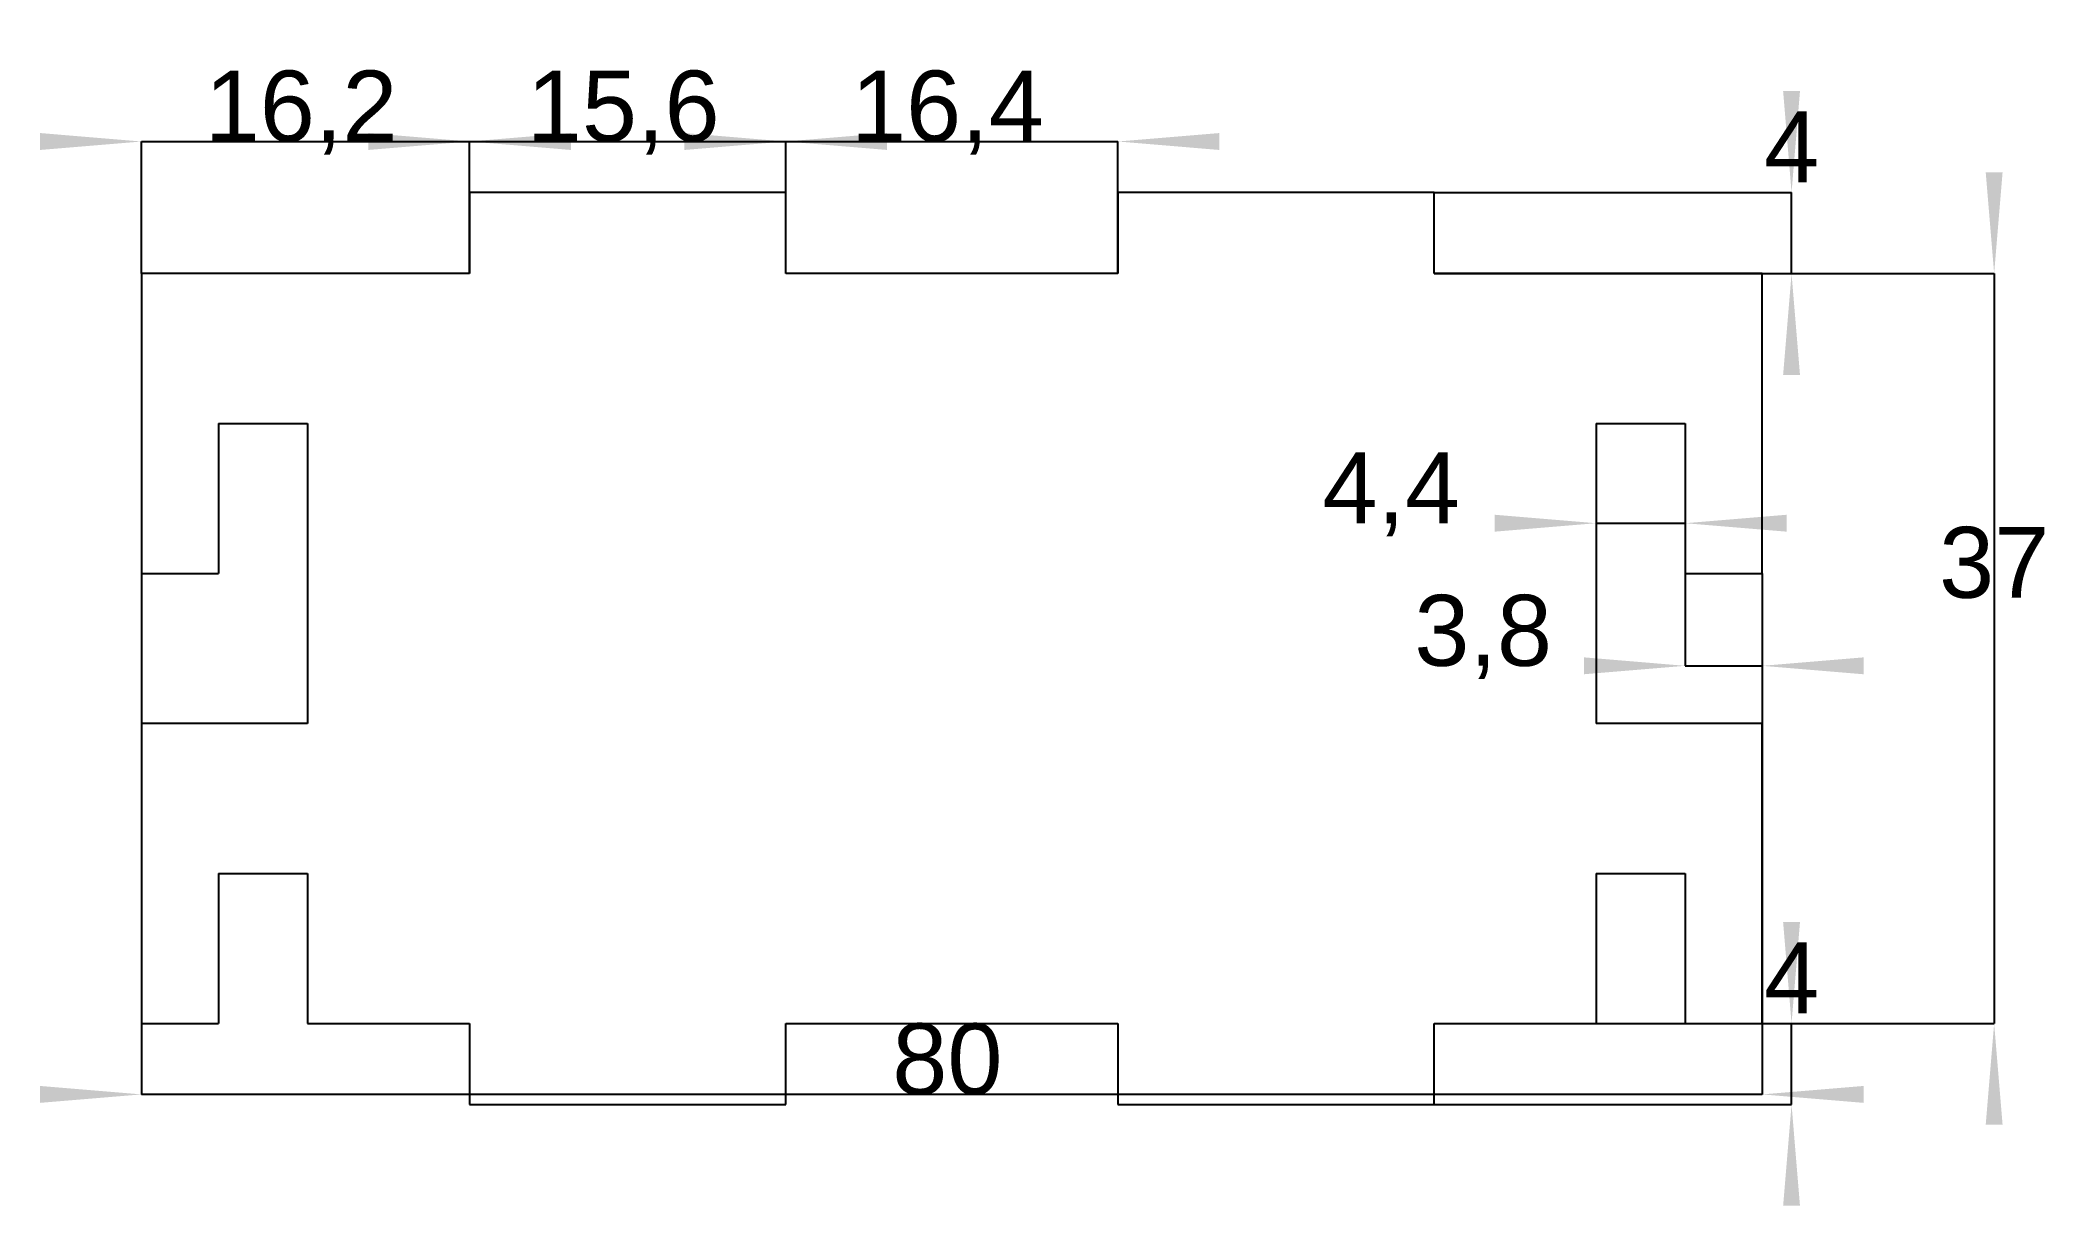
# Model space of a CAD drawing. Header units: millimetres. Extents: x 105 to 204.1, y 92.5 to 150.
import ezdxf
from ezdxf.enums import TextEntityAlignment as Align

# ---------------------------------------------------------------- set-up
doc = ezdxf.new("R2010")
doc.units = ezdxf.units.MM
doc.layers.get('0').update_dxf_attribs({"linetype": 'CONTINUOUS'})
for name, color, linetype in [('Dimension011', 7, 'CONTINUOUS'), ('Dimension012', 7, 'CONTINUOUS'), ('Dimension013', 7, 'CONTINUOUS'), ('Dimension014', 7, 'CONTINUOUS'), ('Dimension015', 7, 'CONTINUOUS'), ('Dimension016', 7, 'CONTINUOUS'), ('Dimension017', 7, 'CONTINUOUS'), ('Dimension018', 7, 'CONTINUOUS'), ('Dimension019', 7, 'CONTINUOUS'), ('View002', 7, 'CONTINUOUS')]:
    doc.layers.add(name, color=color, linetype=linetype)
doc.styles.get("Standard").update_dxf_attribs({"font": 'arial.ttf'})
doc.dimstyles.get("Standard").update_dxf_attribs({"dimscale": 0, "dimtxt": 2.5, "dimasz": 2.5, "dimexe": 1.25, "dimexo": 0.625, "dimtad": 1, "dimtxsty": 'STANDARD', "dimcen": 2.5, "dimazin": 3, "dimtfac": 1, "dimtmove": 0, "dimatfit": 3})

# ---------------------------------------------------------------- blocks, each defined once
blk = doc.blocks.new('*Dimension011')
at = {"color": 0}
for points in [[(105, 97.5814), (105, 98.4147), (110, 97.9981)], [(195, 97.5814), (195, 98.4147), (190, 97.9981)]]:
    blk.add_solid(points, dxfattribs=at)
at = {"layer": 'Dimension011'}
for p, q in [((110, 123.7), (110, 97.9981)), ((190, 123.7), (190, 97.9981)), ((190, 97.9981), (110, 97.9981))]:
    blk.add_line(p, q, dxfattribs=at)
blk.add_text('80', height=3.5, dxfattribs=at).set_placement((149.78, 97.9981), align=Align.CENTER)
blk = doc.blocks.new('*Dimension012')
at = {"color": 0}
for points in [[(201.864, 143.5), (201.031, 143.5), (201.448, 138.5)], [(201.864, 96.5), (201.031, 96.5), (201.448, 101.5)]]:
    blk.add_solid(points, dxfattribs=at)
at = {"layer": 'Dimension012'}
for p, q in [((190, 138.5), (201.448, 138.5)), ((201.448, 138.5), (201.448, 101.5)), ((190, 101.5), (201.448, 101.5))]:
    blk.add_line(p, q, dxfattribs=at)
blk.add_text('37', height=3.5, dxfattribs=at).set_placement((201.448, 122.5), align=Align.CENTER)
blk = doc.blocks.new('*Dimension013')
at = {"color": 0}
for points in [[(191.864, 147.5), (191.031, 147.5), (191.448, 142.5)], [(191.864, 133.5), (191.031, 133.5), (191.448, 138.5)]]:
    blk.add_solid(points, dxfattribs=at)
at = {"layer": 'Dimension013'}
for p, q in [((173.8, 142.5), (191.448, 142.5)), ((191.448, 138.5), (191.448, 142.5)), ((173.8, 138.5), (191.448, 138.5))]:
    blk.add_line(p, q, dxfattribs=at)
blk.add_text('4', height=3.5, dxfattribs=at).set_placement((191.448, 143), align=Align.CENTER)
blk = doc.blocks.new('*Dimension014')
at = {"color": 0}
for points in [[(191.864, 106.5), (191.031, 106.5), (191.448, 101.5)], [(191.864, 92.5), (191.031, 92.5), (191.448, 97.5)]]:
    blk.add_solid(points, dxfattribs=at)
at = {"layer": 'Dimension014'}
for p, q in [((173.8, 101.5), (191.448, 101.5)), ((191.448, 97.5), (191.448, 101.5)), ((173.8, 97.5), (191.448, 97.5))]:
    blk.add_line(p, q, dxfattribs=at)
blk.add_text('4', height=3.5, dxfattribs=at).set_placement((191.448, 102), align=Align.CENTER)
blk = doc.blocks.new('*Dimension015')
at = {"color": 0}
for points in [[(181.2, 118.728), (181.2, 119.562), (186.2, 119.145)], [(195, 118.728), (195, 119.562), (190, 119.145)]]:
    blk.add_solid(points, dxfattribs=at)
at = {"layer": 'Dimension015'}
for p, q in [((186.2, 123.7), (186.2, 119.145)), ((190, 123.7), (190, 119.145)), ((186.2, 119.145), (190, 119.145))]:
    blk.add_line(p, q, dxfattribs=at)
blk.add_text('3,8', height=3.5, dxfattribs=at).set_placement((176.226, 119.145), align=Align.CENTER)
blk = doc.blocks.new('*Dimension016')
at = {"color": 0}
for points in [[(176.8, 125.765), (176.8, 126.598), (181.8, 126.181)], [(191.2, 125.765), (191.2, 126.598), (186.2, 126.181)]]:
    blk.add_solid(points, dxfattribs=at)
at = {"layer": 'Dimension016'}
for p, q in [((181.8, 131.1), (181.8, 126.181)), ((186.2, 131.1), (186.2, 126.181)), ((181.8, 126.181), (186.2, 126.181))]:
    blk.add_line(p, q, dxfattribs=at)
blk.add_text('4,4', height=3.5, dxfattribs=at).set_placement((171.687, 126.181), align=Align.CENTER)
blk = doc.blocks.new('*Dimension017')
at = {"color": 0}
for points in [[(105, 145.432), (105, 144.598), (110, 145.015)], [(131.2, 145.432), (131.2, 144.598), (126.2, 145.015)]]:
    blk.add_solid(points, dxfattribs=at)
at = {"layer": 'Dimension017'}
for p, q in [((110, 138.5), (110, 145.015)), ((110, 145.015), (126.2, 145.015)), ((126.2, 138.5), (126.2, 145.015))]:
    blk.add_line(p, q, dxfattribs=at)
blk.add_text('16,2', height=3.5, dxfattribs=at).set_placement((117.88, 145.015), align=Align.CENTER)
blk = doc.blocks.new('*Dimension018')
at = {"color": 0}
for points in [[(121.2, 145.432), (121.2, 144.598), (126.2, 145.015)], [(146.8, 145.432), (146.8, 144.598), (141.8, 145.015)]]:
    blk.add_solid(points, dxfattribs=at)
at = {"layer": 'Dimension018'}
for p, q in [((126.2, 142.5), (126.2, 145.015)), ((126.2, 145.015), (141.8, 145.015)), ((141.8, 142.5), (141.8, 145.015))]:
    blk.add_line(p, q, dxfattribs=at)
blk.add_text('15,6', height=3.5, dxfattribs=at).set_placement((133.78, 145.015), align=Align.CENTER)
blk = doc.blocks.new('*Dimension019')
at = {"color": 0}
for points in [[(136.8, 145.432), (136.8, 144.598), (141.8, 145.015)], [(163.2, 145.432), (163.2, 144.598), (158.2, 145.015)]]:
    blk.add_solid(points, dxfattribs=at)
at = {"layer": 'Dimension019'}
for p, q in [((141.8, 138.5), (141.8, 145.015)), ((141.8, 145.015), (158.2, 145.015)), ((158.2, 138.5), (158.2, 145.015))]:
    blk.add_line(p, q, dxfattribs=at)
blk.add_text('16,4', height=3.5, dxfattribs=at).set_placement((149.78, 145.015), align=Align.CENTER)

msp = doc.modelspace()

# ---------------------------------------------------------------- linework, layer by layer
at = {"layer": 'View002'}
for p, q in [((141.8, 142.5), (126.2, 142.5)), ((126.2, 142.5), (126.2, 138.5)), ((141.8, 138.5), (141.8, 142.5)), ((173.8, 142.5), (158.2, 142.5)), ((158.2, 142.5), (158.2, 138.5)), ((173.8, 138.5), (173.8, 142.5)), ((126.2, 138.5), (110, 138.5)), ((110, 138.5), (110, 123.7)), ((158.2, 138.5), (141.8, 138.5)), ((190, 138.5), (173.8, 138.5)), ((190, 123.7), (190, 138.5)), ((113.8, 131.1), (113.8, 123.7)), ((113.8, 131.1), (118.2, 131.1)), ((118.2, 131.1), (118.2, 116.3)), ((181.8, 131.1), (181.8, 116.3)), ((181.8, 131.1), (186.2, 131.1)), ((186.2, 131.1), (186.2, 123.7)), ((110, 123.7), (113.8, 123.7)), ((186.2, 123.7), (190, 123.7)), ((118.2, 116.3), (110, 116.3)), ((110, 116.3), (110, 101.5)), ((190, 116.3), (181.8, 116.3)), ((190, 101.5), (190, 116.3)), ((113.8, 108.9), (113.8, 101.5)), ((113.8, 108.9), (118.2, 108.9)), ((118.2, 108.9), (118.2, 101.5)), ((181.8, 108.9), (186.2, 108.9)), ((181.8, 108.9), (181.8, 101.5)), ((186.2, 108.9), (186.2, 101.5)), ((110, 101.5), (113.8, 101.5)), ((118.2, 101.5), (126.2, 101.5)), ((126.2, 101.5), (126.2, 97.5)), ((141.8, 97.5), (141.8, 101.5)), ((141.8, 101.5), (158.2, 101.5)), ((158.2, 101.5), (158.2, 97.5)), ((173.8, 97.5), (173.8, 101.5)), ((173.8, 101.5), (181.8, 101.5)), ((186.2, 101.5), (190, 101.5)), ((126.2, 97.5), (141.8, 97.5)), ((158.2, 97.5), (173.8, 97.5))]:
    msp.add_line(p, q, dxfattribs=at)

# ---------------------------------------------------------------- dimensions: what is measured, and where the dimension line sits
at = {"layer": 'Dimension011'}
dim = msp.add_linear_dim(base=(149.78, 97.998), p1=(190, 123.7), p2=(110, 123.7), text='80', dimstyle='STANDARD', dxfattribs=at)
dim.commit()
dim.dimension.update_dxf_attribs({"geometry": '*Dimension011', "text_midpoint": (149.78, 92.998)})
at = {"layer": 'Dimension012'}
dim = msp.add_linear_dim(base=(201.448, 122.5), p1=(190, 138.5), p2=(190, 101.5), angle=90, text='37', dimstyle='STANDARD', dxfattribs=at)
dim.commit()
dim.dimension.update_dxf_attribs({"geometry": '*Dimension012', "text_midpoint": (196.448, 122.5)})
at = {"layer": 'Dimension013'}
dim = msp.add_linear_dim(base=(191.448, 143), p1=(173.8, 138.5), p2=(173.8, 142.5), angle=90, text='4', dimstyle='STANDARD', dxfattribs=at)
dim.commit()
dim.dimension.update_dxf_attribs({"geometry": '*Dimension013', "text_midpoint": (196.448, 143)})
at = {"layer": 'Dimension014'}
dim = msp.add_linear_dim(base=(191.448, 102), p1=(173.8, 97.5), p2=(173.8, 101.5), angle=90, text='4', dimstyle='STANDARD', dxfattribs=at)
dim.commit()
dim.dimension.update_dxf_attribs({"geometry": '*Dimension014', "text_midpoint": (196.448, 102)})
at = {"layer": 'Dimension015'}
dim = msp.add_linear_dim(base=(176.226, 119.145), p1=(186.2, 123.7), p2=(190, 123.7), text='3,8', dimstyle='STANDARD', dxfattribs=at)
dim.commit()
dim.dimension.update_dxf_attribs({"geometry": '*Dimension015', "text_midpoint": (176.226, 124.145)})
at = {"layer": 'Dimension016'}
dim = msp.add_linear_dim(base=(171.687, 126.181), p1=(181.8, 131.1), p2=(186.2, 131.1), text='4,4', dimstyle='STANDARD', dxfattribs=at)
dim.commit()
dim.dimension.update_dxf_attribs({"geometry": '*Dimension016', "text_midpoint": (171.687, 131.181)})
at = {"layer": 'Dimension017'}
dim = msp.add_linear_dim(base=(117.88, 145.015), p1=(110, 138.5), p2=(126.2, 138.5), text='16,2', dimstyle='STANDARD', dxfattribs=at)
dim.commit()
dim.dimension.update_dxf_attribs({"geometry": '*Dimension017', "text_midpoint": (117.88, 150.015)})
at = {"layer": 'Dimension018'}
dim = msp.add_linear_dim(base=(133.78, 145.015), p1=(126.2, 142.5), p2=(141.8, 142.5), text='15,6', dimstyle='STANDARD', dxfattribs=at)
dim.commit()
dim.dimension.update_dxf_attribs({"geometry": '*Dimension018', "text_midpoint": (133.78, 150.015)})
at = {"layer": 'Dimension019'}
dim = msp.add_linear_dim(base=(149.78, 145.015), p1=(141.8, 138.5), p2=(158.2, 138.5), text='16,4', dimstyle='STANDARD', dxfattribs=at)
dim.commit()
dim.dimension.update_dxf_attribs({"geometry": '*Dimension019', "text_midpoint": (149.78, 150.015)})

doc.saveas('drawing.dxf')
